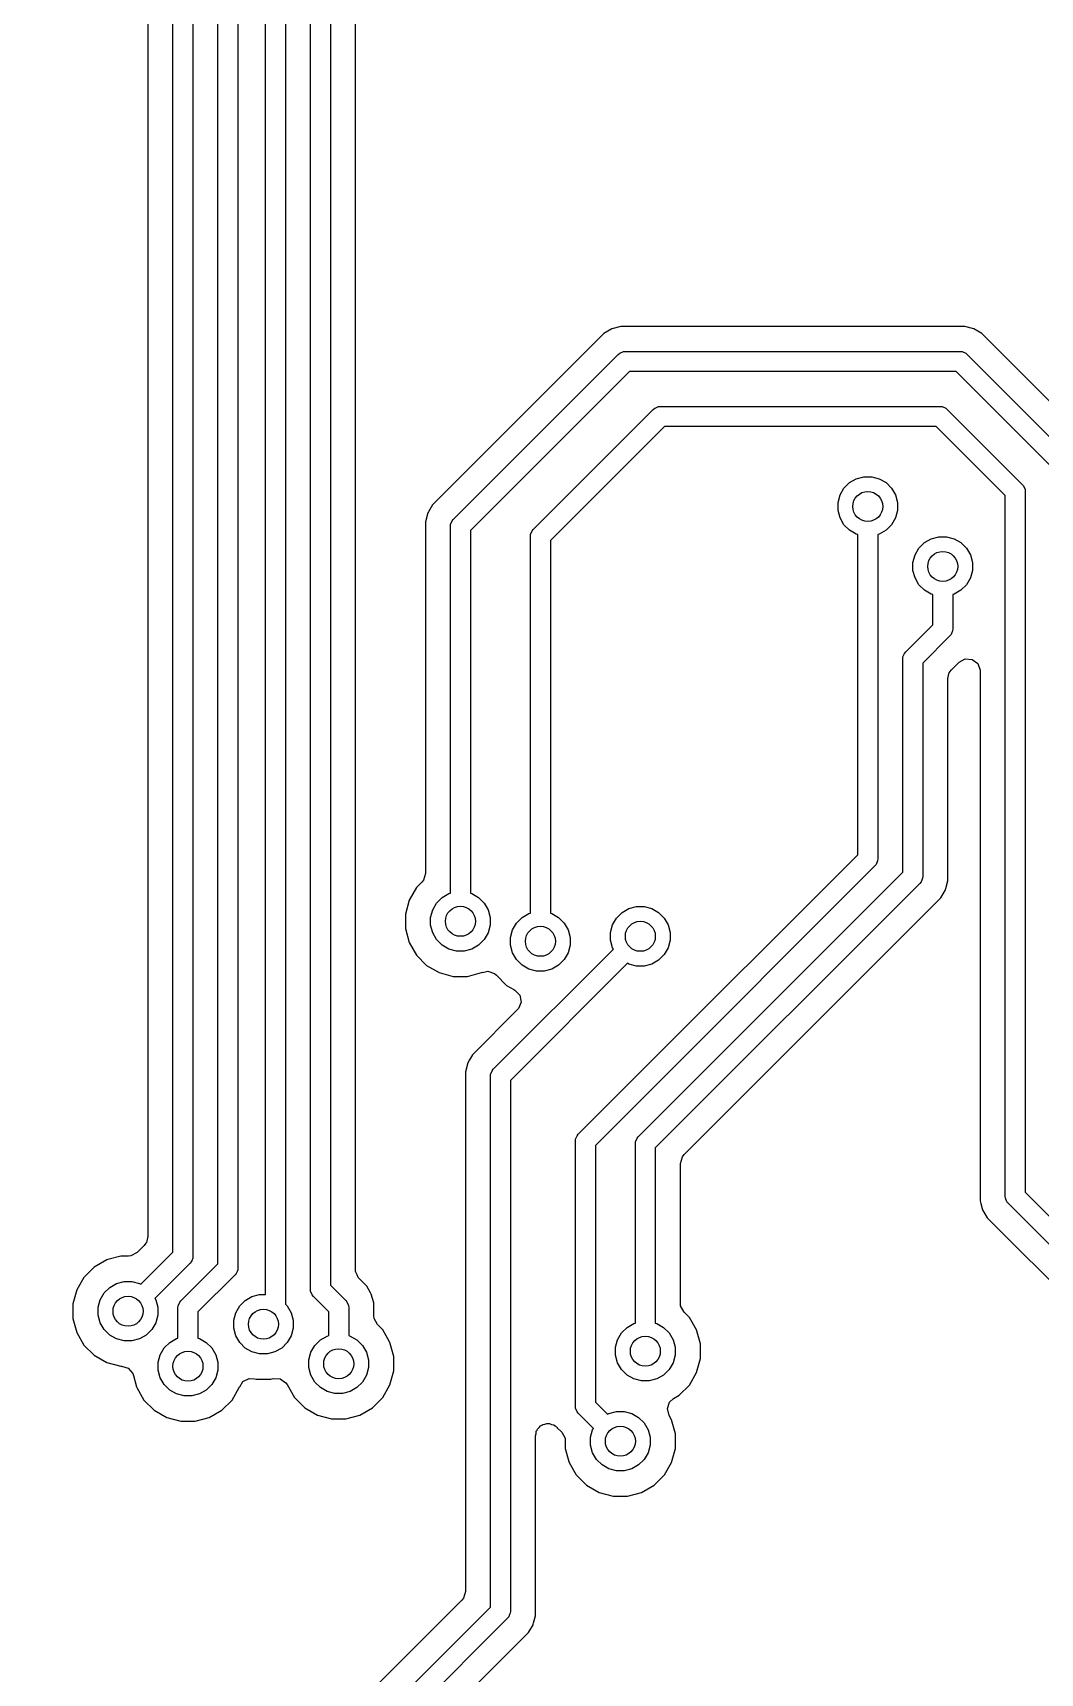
# Model space of a CAD drawing. Extents: x 45 to 205, y -97 to -37.
# Drawn here: x 184.42 to 194.5, y -84.42 to -68.01 of the extents above; entities that cross this region are included whole.
import ezdxf

# ---------------------------------------------------------------- set-up
doc = ezdxf.new("R2010")
doc.units = 0
doc.layers.add('BLACK', color=7, linetype='CONTINUOUS')

msp = doc.modelspace()

# ---------------------------------------------------------------- linework, layer by layer
at = {"layer": 'BLACK', "linetype": 'CONTINUOUS'}
for p, q in [((187.39999, -60.85007), (187.39999, -80.539409)), ((187.65049, -80.384287), (187.65049, -60.803928)), ((187.19999, -80.580831), (187.19999, -60.891491)), ((186.74999, -80.632599), (186.74999, -61.591491)), ((186.94999, -61.55007), (186.94999, -80.729436)), ((186.27499, -80.324334), (186.27499, -62.116491)), ((186.47499, -62.07507), (186.47499, -80.365756)), ((185.82499, -80.208648), (185.82499, -62.416491)), ((186.02499, -62.37507), (186.02499, -80.25007)), ((185.57449, -64.044639), (185.57449, -80.053526)), ((190.13478, -71.019533), (188.419526, -72.734787)), ((190.134785, -71.019529), (190.13478, -71.019533)), ((190.214703, -70.973389), (190.134785, -71.019529)), ((190.214706, -70.973388), (190.214703, -70.973389)), ((190.30385, -70.949502), (190.214706, -70.973388)), ((190.396138, -70.949502), (190.30385, -70.949502)), ((193.746138, -70.949502), (190.396138, -70.949502)), ((193.835282, -70.973388), (193.746138, -70.949502)), ((193.835283, -70.973388), (193.835282, -70.973388)), ((193.835284, -70.973389), (193.835283, -70.973388)), ((193.915202, -71.019529), (193.835284, -70.973389)), ((193.915205, -71.019531), (193.915202, -71.019529)), ((193.915206, -71.019532), (193.915205, -71.019531)), ((194.965206, -72.069533), (193.915206, -71.019532)), ((190.294437, -71.216855), (190.330485, -71.201923)), ((190.330485, -71.201923), (190.349994, -71.200002)), ((190.349994, -71.200002), (193.699994, -71.200002)), ((193.699994, -71.200002), (193.719503, -71.201923)), ((193.719503, -71.201923), (193.755551, -71.216855)), ((189.479283, -72.029291), (190.279283, -71.229291)), ((190.279283, -71.229291), (190.294437, -71.216855)), ((193.755551, -71.216855), (193.770705, -71.229291)), ((193.770705, -71.229291), (194.820705, -72.279291)), ((190.391416, -71.400002), (189.620705, -72.170713)), ((193.658572, -71.400002), (190.391416, -71.400002)), ((194.649994, -72.391424), (193.658572, -71.400002)), ((189.429283, -72.979291), (190.629283, -71.779292)), ((190.629283, -71.779292), (190.644436, -71.766855)), ((190.644436, -71.766855), (190.654994, -71.762481)), ((190.654994, -71.762481), (190.680485, -71.751923)), ((190.680485, -71.751923), (190.699994, -71.750002)), ((190.699994, -71.750002), (193.499994, -71.750002)), ((193.499994, -71.750002), (193.519503, -71.751923)), ((193.519503, -71.751923), (193.555551, -71.766855)), ((193.555551, -71.766855), (193.570705, -71.779291)), ((193.570705, -71.779291), (194.320705, -72.529291)), ((188.629283, -72.879291), (189.479278, -72.029296)), ((189.479278, -72.029296), (189.479283, -72.029291)), ((190.741415, -71.950002), (189.599994, -73.091423)), ((193.458572, -71.950002), (190.741415, -71.950002)), ((194.149994, -72.641424), (193.458572, -71.950002)), ((189.620699, -72.170717), (188.799994, -72.991423)), ((189.620705, -72.170713), (189.620699, -72.170717)), ((192.536984, -72.567442), (192.592362, -72.512064)), ((192.592362, -72.512064), (192.660185, -72.472906)), ((192.660185, -72.472906), (192.735832, -72.452637)), ((192.735832, -72.452637), (192.814148, -72.452637)), ((192.814148, -72.452637), (192.889795, -72.472906)), ((192.889795, -72.472906), (192.957618, -72.512064)), ((192.957618, -72.512064), (193.012996, -72.567442)), ((192.477557, -72.710912), (192.497826, -72.635265)), ((192.497826, -72.635265), (192.536984, -72.567442)), ((193.012996, -72.567442), (193.052154, -72.635265)), ((193.052154, -72.635265), (193.072423, -72.710912)), ((194.149994, -79.650002), (194.149994, -72.641424)), ((194.320705, -72.529291), (194.333141, -72.544444)), ((194.333141, -72.544444), (194.333141, -72.544445)), ((194.333141, -72.544445), (194.348073, -72.580493)), ((194.348073, -72.580493), (194.349994, -72.600002)), ((194.349994, -72.600002), (194.349994, -79.60858)), ((188.37338, -72.814714), (188.349494, -72.903858)), ((188.373381, -72.81471), (188.37338, -72.814714)), ((188.380259, -72.802799), (188.373381, -72.81471)), ((188.419524, -72.73479), (188.380259, -72.802799)), ((188.419526, -72.734787), (188.419524, -72.73479)), ((192.477557, -72.789228), (192.477557, -72.710912)), ((192.497826, -72.864875), (192.477557, -72.789228)), ((193.072423, -72.789228), (193.052154, -72.864875)), ((193.072423, -72.710912), (193.072423, -72.789228)), ((188.349494, -72.903858), (188.349494, -72.90386)), ((188.349494, -72.90386), (188.349494, -76.420616)), ((188.599994, -72.950002), (188.601915, -72.930493)), ((188.599994, -76.618871), (188.599994, -72.950002)), ((188.601915, -72.930493), (188.616847, -72.894445)), ((188.616847, -72.894445), (188.629283, -72.879291)), ((188.799994, -72.991423), (188.799994, -76.618871)), ((189.401915, -73.030493), (189.416847, -72.994445)), ((189.416847, -72.994445), (189.429283, -72.979291)), ((192.536984, -72.932698), (192.497826, -72.864875)), ((192.592362, -72.988076), (192.536984, -72.932698)), ((192.660185, -73.027234), (192.592362, -72.988076)), ((192.957618, -72.988076), (192.889795, -73.027234)), ((193.012996, -72.932698), (192.957618, -72.988076)), ((193.052154, -72.864875), (193.012996, -72.932698)), ((189.399994, -73.050002), (189.401915, -73.030493)), ((189.399994, -76.818871), (189.399994, -73.050002)), ((189.599994, -73.091423), (189.599994, -76.818871)), ((192.67499, -73.0312), (192.660185, -73.027234)), ((192.67499, -76.233648), (192.67499, -73.0312)), ((192.889795, -73.027234), (192.87499, -73.0312)), ((192.87499, -73.0312), (192.87499, -76.27507)), ((193.247826, -73.235265), (193.286984, -73.167442)), ((193.286984, -73.167442), (193.342362, -73.112064)), ((193.342362, -73.112064), (193.410185, -73.072906)), ((193.410185, -73.072906), (193.485832, -73.052637)), ((193.485832, -73.052637), (193.564148, -73.052637)), ((193.564148, -73.052637), (193.639795, -73.072906)), ((193.639795, -73.072906), (193.707618, -73.112064)), ((193.707618, -73.112064), (193.762996, -73.167442)), ((193.762996, -73.167442), (193.802154, -73.235265)), ((193.227557, -73.310912), (193.247826, -73.235265)), ((193.227557, -73.389228), (193.227557, -73.310912)), ((193.802154, -73.235265), (193.822423, -73.310912)), ((193.822423, -73.310912), (193.822423, -73.389228)), ((193.247826, -73.464875), (193.227557, -73.389228)), ((193.286984, -73.532698), (193.247826, -73.464875)), ((193.802154, -73.464875), (193.762996, -73.532698)), ((193.822423, -73.389228), (193.802154, -73.464875)), ((193.342362, -73.588076), (193.286984, -73.532698)), ((193.410185, -73.627234), (193.342362, -73.588076)), ((193.42499, -73.6312), (193.410185, -73.627234)), ((193.42499, -73.933648), (193.42499, -73.6312)), ((193.639795, -73.627234), (193.62499, -73.6312)), ((193.62499, -73.6312), (193.62499, -73.97507)), ((193.707618, -73.588076), (193.639795, -73.627234)), ((193.762996, -73.532698), (193.707618, -73.588076)), ((193.154279, -74.204359), (193.42499, -73.933648)), ((193.623069, -73.994579), (193.612036, -74.021214)), ((193.62499, -73.97507), (193.623069, -73.994579)), ((193.595701, -74.045781), (193.32499, -74.316492)), ((193.608137, -74.030627), (193.595701, -74.045781)), ((193.612036, -74.021214), (193.608137, -74.030627)), ((193.12499, -74.27507), (193.126911, -74.255561)), ((193.12499, -76.408648), (193.12499, -74.27507)), ((193.126911, -74.255561), (193.141843, -74.219513)), ((193.141843, -74.219513), (193.154279, -74.204359)), ((193.32499, -74.316492), (193.32499, -76.45007)), ((193.611809, -74.383933), (193.687813, -74.307929)), ((193.687813, -74.307929), (193.749136, -74.274444)), ((193.749136, -74.274444), (193.818828, -74.279428)), ((193.818828, -74.279428), (193.874761, -74.3213)), ((193.874761, -74.3213), (193.899178, -74.386764)), ((193.57549, -74.471614), (193.584134, -74.442173)), ((193.57549, -76.496214), (193.57549, -74.471614)), ((193.584134, -74.442173), (193.590658, -74.412187)), ((193.590658, -74.412187), (193.594412, -74.407171)), ((193.594412, -74.407171), (193.595175, -74.404575)), ((193.595175, -74.404575), (193.611809, -74.383933)), ((193.899178, -74.386764), (193.899494, -74.39561)), ((193.899494, -74.39561), (193.899494, -79.696148)), ((190.429279, -78.479359), (192.67499, -76.233648)), ((192.873069, -76.294579), (192.858137, -76.330627)), ((192.87499, -76.27507), (192.873069, -76.294579)), ((188.349494, -76.420616), (188.329809, -76.487655)), ((190.479279, -79.054359), (193.12499, -76.408648)), ((192.845701, -76.345781), (190.570701, -78.620781)), ((192.858137, -76.330627), (192.845701, -76.345781)), ((193.32499, -76.45007), (193.323069, -76.469579)), ((188.259482, -76.56199), (188.187011, -76.687513)), ((188.259487, -76.561984), (188.259482, -76.56199)), ((188.313175, -76.508297), (188.259487, -76.561984)), ((188.329809, -76.487655), (188.313175, -76.508297)), ((188.517366, -76.661996), (188.585189, -76.622838)), ((188.585189, -76.622838), (188.599994, -76.618871)), ((188.799994, -76.618871), (188.814799, -76.622838)), ((188.814799, -76.622838), (188.882622, -76.661996)), ((193.2957, -76.520781), (190.64999, -79.166491)), ((193.308137, -76.505628), (193.2957, -76.520781)), ((193.315581, -76.487655), (193.308137, -76.505628)), ((193.323069, -76.469579), (193.315581, -76.487655)), ((193.505459, -76.665282), (193.551602, -76.585361)), ((193.551602, -76.585361), (193.551603, -76.585361)), ((193.551603, -76.585361), (193.551604, -76.585358)), ((193.551604, -76.585358), (193.554859, -76.573209)), ((193.554859, -76.573209), (193.57549, -76.496214)), ((188.18701, -76.687517), (188.149494, -76.827527)), ((188.187011, -76.687513), (188.18701, -76.687517)), ((188.402561, -76.860844), (188.42283, -76.785197)), ((188.42283, -76.785197), (188.461988, -76.717374)), ((188.461988, -76.717374), (188.517366, -76.661996)), ((188.882622, -76.661996), (188.938, -76.717374)), ((188.938, -76.717374), (188.977158, -76.785197)), ((188.977158, -76.785197), (188.997427, -76.860844)), ((190.317362, -76.812064), (190.385185, -76.772906)), ((190.385185, -76.772906), (190.460832, -76.752637)), ((190.460832, -76.752637), (190.539148, -76.752637)), ((190.539148, -76.752637), (190.614795, -76.772906)), ((190.614795, -76.772906), (190.682618, -76.812064)), ((192.215853, -77.954888), (193.505459, -76.665282)), ((188.149494, -76.827527), (188.149494, -76.972477)), ((188.402561, -76.93916), (188.402561, -76.860844)), ((188.42283, -77.014807), (188.402561, -76.93916)), ((188.997427, -76.93916), (188.977158, -77.014807)), ((188.997427, -76.860844), (188.997427, -76.93916)), ((189.22283, -76.985197), (189.261988, -76.917374)), ((189.261988, -76.917374), (189.317366, -76.861996)), ((189.317366, -76.861996), (189.385189, -76.822838)), ((189.385189, -76.822838), (189.399994, -76.818871)), ((189.599994, -76.818871), (189.614799, -76.822838)), ((189.614799, -76.822838), (189.682622, -76.861996)), ((189.682622, -76.861996), (189.738, -76.917374)), ((189.738, -76.917374), (189.777158, -76.985197)), ((190.202557, -77.010912), (190.222826, -76.935265)), ((190.222826, -76.935265), (190.261984, -76.867442)), ((190.261984, -76.867442), (190.317362, -76.812064)), ((190.682618, -76.812064), (190.737996, -76.867442)), ((190.737996, -76.867442), (190.777154, -76.935265)), ((190.777154, -76.935265), (190.797423, -77.010912)), ((188.149494, -76.972477), (188.18701, -77.112487)), ((188.18701, -77.112487), (188.187011, -77.11249)), ((188.187011, -77.11249), (188.259482, -77.238013)), ((188.461988, -77.08263), (188.42283, -77.014807)), ((188.517366, -77.138008), (188.461988, -77.08263)), ((188.938, -77.08263), (188.882622, -77.138008)), ((188.977158, -77.014807), (188.938, -77.08263)), ((189.202561, -77.060844), (189.22283, -76.985197)), ((189.202561, -77.13916), (189.202561, -77.060844)), ((189.777158, -76.985197), (189.797427, -77.060844)), ((189.797427, -77.060844), (189.797427, -77.13916)), ((190.202557, -77.089228), (190.202557, -77.010912)), ((190.222826, -77.164875), (190.202557, -77.089228)), ((190.797423, -77.089228), (190.777154, -77.164875)), ((190.797423, -77.010912), (190.797423, -77.089228)), ((188.259482, -77.238013), (188.259484, -77.238015)), ((188.259484, -77.238015), (188.259485, -77.238017)), ((188.259485, -77.238017), (188.361979, -77.340511)), ((188.585189, -77.177166), (188.517366, -77.138008)), ((188.660836, -77.197435), (188.585189, -77.177166)), ((188.739152, -77.197435), (188.660836, -77.197435)), ((188.814799, -77.177166), (188.739152, -77.197435)), ((188.882622, -77.138008), (188.814799, -77.177166)), ((189.029279, -78.379359), (190.230489, -77.178148)), ((189.22283, -77.214807), (189.202561, -77.13916)), ((189.261988, -77.28263), (189.22283, -77.214807)), ((189.777158, -77.214807), (189.738, -77.28263)), ((189.797427, -77.13916), (189.777158, -77.214807)), ((190.230489, -77.178148), (190.222826, -77.164875)), ((190.737996, -77.232698), (190.682618, -77.288076)), ((190.777154, -77.164875), (190.737996, -77.232698)), ((188.361979, -77.340511), (188.36198, -77.340512)), ((188.36198, -77.340512), (188.361982, -77.340513)), ((188.361982, -77.340513), (188.487505, -77.412984)), ((188.487505, -77.412984), (188.487506, -77.412984)), ((188.487506, -77.412984), (188.487509, -77.412986)), ((188.487509, -77.412986), (188.627519, -77.450502)), ((188.772469, -77.450502), (188.912479, -77.412986)), ((188.912479, -77.412986), (188.912481, -77.412984)), ((188.912481, -77.412984), (188.912483, -77.412984)), ((188.912483, -77.412984), (188.919993, -77.409874)), ((188.919993, -77.409874), (188.921119, -77.412594)), ((188.921119, -77.412594), (188.975263, -77.399439)), ((188.975263, -77.399439), (189.041298, -77.422268)), ((189.041298, -77.422268), (189.057088, -77.43562)), ((189.057088, -77.43562), (189.059485, -77.438017)), ((189.059485, -77.438017), (189.161979, -77.540511)), ((190.371911, -77.31957), (189.19999, -78.491492)), ((189.317366, -77.338008), (189.261988, -77.28263)), ((189.385189, -77.377166), (189.317366, -77.338008)), ((189.460836, -77.397435), (189.385189, -77.377166)), ((189.539152, -77.397435), (189.460836, -77.397435)), ((189.614799, -77.377166), (189.539152, -77.397435)), ((189.682622, -77.338008), (189.614799, -77.377166)), ((189.738, -77.28263), (189.682622, -77.338008)), ((190.385185, -77.327234), (190.371911, -77.31957)), ((190.460832, -77.347503), (190.385185, -77.327234)), ((190.539148, -77.347503), (190.460832, -77.347503)), ((190.614795, -77.327234), (190.539148, -77.347503)), ((190.682618, -77.288076), (190.614795, -77.327234)), ((188.627519, -77.450502), (188.627522, -77.450502)), ((188.627522, -77.450502), (188.772466, -77.450502)), ((188.772466, -77.450502), (188.772469, -77.450502)), ((189.161979, -77.540511), (189.233455, -77.581778)), ((189.233455, -77.581778), (189.245117, -77.588511)), ((189.245117, -77.588511), (189.293332, -77.639079)), ((189.280586, -77.77255), (189.270797, -77.783579)), ((189.306554, -77.707686), (189.280586, -77.77255)), ((189.293332, -77.639079), (189.306554, -77.707686)), ((189.270797, -77.783579), (188.819521, -78.234856)), ((190.936809, -79.233932), (192.215853, -77.954888)), ((188.819517, -78.234861), (188.789945, -78.286083)), ((188.819521, -78.234856), (188.819517, -78.234861)), ((188.773376, -78.31478), (188.74949, -78.403926)), ((188.74949, -78.403926), (188.74949, -83.603462)), ((188.789945, -78.286084), (188.773376, -78.31478)), ((188.789945, -78.286083), (188.789945, -78.286084)), ((189.001911, -78.430561), (189.016843, -78.394513)), ((189.016843, -78.394513), (189.029279, -78.379359)), ((188.99999, -78.45007), (189.001911, -78.430561)), ((188.99999, -83.758584), (188.99999, -78.45007)), ((189.19999, -78.491492), (189.19999, -83.800006)), ((189.879279, -79.029359), (190.429274, -78.479364)), ((190.429274, -78.479364), (190.429279, -78.479359)), ((190.570695, -78.620785), (190.04999, -79.141491)), ((190.570701, -78.620781), (190.570695, -78.620785)), ((189.84999, -79.10007), (189.851911, -79.080561)), ((189.851911, -79.080561), (189.866843, -79.044513)), ((189.866843, -79.044513), (189.879279, -79.029359)), ((190.451911, -79.105561), (190.466843, -79.069513)), ((190.466843, -79.069513), (190.479279, -79.054359)), ((189.84999, -80.75007), (189.84999, -79.10007)), ((190.04999, -79.141491), (190.04999, -80.75007)), ((190.44999, -79.12507), (190.451911, -79.105561)), ((190.44999, -80.918939), (190.44999, -79.12507)), ((190.64999, -79.166491), (190.64999, -80.918939)), ((190.920175, -79.254574), (190.936809, -79.233932)), ((190.90049, -79.321613), (190.920175, -79.254574)), ((190.90049, -80.720684), (190.90049, -79.321613)), ((193.899494, -79.696148), (193.906746, -79.723214)), ((193.906746, -79.723214), (193.906764, -79.723277)), ((193.906764, -79.723277), (193.92338, -79.785291)), ((194.151915, -79.669511), (194.149994, -79.650002)), ((194.166847, -79.705559), (194.151915, -79.669511)), ((194.179283, -79.720713), (194.166847, -79.705559)), ((196.229283, -81.770713), (194.179283, -79.720713)), ((194.349994, -79.60858), (196.341416, -81.600002)), ((193.92338, -79.785291), (193.923381, -79.785292)), ((193.923381, -79.785292), (193.969521, -79.86521)), ((193.969521, -79.86521), (193.969523, -79.865213)), ((193.969523, -79.865213), (193.969524, -79.865214)), ((193.969524, -79.865214), (195.847611, -81.743301)), ((185.57449, -80.053526), (185.565845, -80.082966)), ((185.466127, -80.213251), (185.404804, -80.246736)), ((185.538171, -80.141207), (185.466127, -80.213251)), ((185.503068, -80.530569), (185.82499, -80.208648)), ((185.554805, -80.120565), (185.538171, -80.141207)), ((185.555567, -80.117968), (185.554805, -80.120565)), ((185.559322, -80.112953), (185.555567, -80.117968)), ((185.565845, -80.082966), (185.559322, -80.112953)), ((185.036972, -80.359563), (184.934483, -80.462052)), ((185.036978, -80.359558), (185.036972, -80.359563)), ((185.162501, -80.287087), (185.036978, -80.359558)), ((185.173983, -80.28401), (185.162501, -80.287087)), ((185.302515, -80.24957), (185.173983, -80.28401)), ((185.378446, -80.24957), (185.302515, -80.24957)), ((185.404804, -80.246736), (185.378446, -80.24957)), ((185.9957, -80.320781), (185.64449, -80.671991)), ((185.904279, -80.695045), (186.27499, -80.324334)), ((186.008137, -80.305628), (185.9957, -80.320781)), ((186.01252, -80.295046), (186.008137, -80.305628)), ((186.023069, -80.269579), (186.01252, -80.295046)), ((186.02499, -80.25007), (186.023069, -80.269579)), ((186.473069, -80.385265), (186.46604, -80.402234)), ((186.47499, -80.365756), (186.473069, -80.385265)), ((187.651583, -80.394459), (187.65049, -80.384287)), ((187.651132, -80.396889), (187.651583, -80.394459)), ((187.6521, -80.399261), (187.651132, -80.396889)), ((187.653324, -80.410645), (187.6521, -80.399261)), ((184.934478, -80.462058), (184.862007, -80.587581)), ((184.934483, -80.462052), (184.934478, -80.462058)), ((185.136984, -80.617442), (185.192362, -80.562064)), ((185.192362, -80.562064), (185.260185, -80.522906)), ((185.260185, -80.522906), (185.335832, -80.502637)), ((185.335832, -80.502637), (185.414148, -80.502637)), ((185.414148, -80.502637), (185.489795, -80.522906)), ((185.489795, -80.522906), (185.503068, -80.530569)), ((186.4457, -80.436467), (186.07499, -80.807177)), ((186.458137, -80.421314), (186.4457, -80.436467)), ((186.46604, -80.402234), (186.458137, -80.421314)), ((187.39999, -80.539409), (187.553133, -80.692552)), ((187.666857, -80.43543), (187.653324, -80.410645)), ((187.677528, -80.461581), (187.666857, -80.43543)), ((187.681874, -80.467033), (187.677528, -80.461581)), ((187.762892, -80.548051), (187.681874, -80.467033)), ((187.801419, -80.614782), (187.762892, -80.548051)), ((184.862006, -80.587585), (184.82449, -80.727595)), ((184.862007, -80.587581), (184.862006, -80.587585)), ((185.077557, -80.760912), (185.097826, -80.685265)), ((185.097826, -80.685265), (185.136984, -80.617442)), ((185.64449, -80.671991), (185.652154, -80.685265)), ((185.652154, -80.685265), (185.672423, -80.760912)), ((185.876911, -80.746247), (185.891843, -80.710199)), ((185.891843, -80.710199), (185.904279, -80.695045)), ((186.491946, -80.747404), (186.547324, -80.692026)), ((186.547324, -80.692026), (186.615147, -80.652868)), ((186.615147, -80.652868), (186.690794, -80.632599)), ((186.690794, -80.632599), (186.74999, -80.632599)), ((187.201911, -80.60034), (187.19999, -80.580831)), ((187.216843, -80.636388), (187.201911, -80.60034)), ((187.229279, -80.651542), (187.216843, -80.636388)), ((187.382422, -80.804685), (187.229279, -80.651542)), ((187.553133, -80.692552), (187.565569, -80.707706)), ((187.565569, -80.707706), (187.580501, -80.743754)), ((187.809036, -80.627975), (187.801419, -80.614782)), ((187.832922, -80.717119), (187.809036, -80.627975)), ((187.832922, -80.717121), (187.832922, -80.717119)), ((187.832922, -80.845985), (187.832922, -80.717121)), ((190.903324, -80.747042), (190.90049, -80.720684)), ((184.82449, -80.727595), (184.82449, -80.872545)), ((184.82449, -80.872545), (184.862006, -81.012555)), ((185.077557, -80.839228), (185.077557, -80.760912)), ((185.097826, -80.914875), (185.077557, -80.839228)), ((185.672423, -80.839228), (185.652154, -80.914875)), ((185.672423, -80.760912), (185.672423, -80.839228)), ((185.87499, -80.765756), (185.876911, -80.746247)), ((185.87499, -81.068939), (185.87499, -80.765756)), ((186.07499, -80.807177), (186.07499, -81.068939)), ((186.432519, -80.890874), (186.452788, -80.815227)), ((186.432519, -80.96919), (186.432519, -80.890874)), ((186.452788, -80.815227), (186.491946, -80.747404)), ((186.94999, -80.729436), (186.967958, -80.747404)), ((186.967958, -80.747404), (187.007116, -80.815227)), ((187.007116, -80.815227), (187.027385, -80.890874)), ((187.027385, -80.890874), (187.027385, -80.96919)), ((187.382422, -81.04424), (187.382422, -80.804685)), ((187.580501, -80.743754), (187.582422, -80.763263)), ((187.582422, -80.763263), (187.582422, -81.04424)), ((187.835756, -80.872343), (187.832922, -80.845985)), ((187.869241, -80.933666), (187.835756, -80.872343)), ((189.84999, -81.75007), (189.84999, -80.75007)), ((190.04999, -80.75007), (190.04999, -81.708648)), ((190.936809, -80.808365), (190.903324, -80.747042)), ((190.990496, -80.862052), (190.936809, -80.808365)), ((190.990501, -80.862058), (190.990496, -80.862052)), ((191.062412, -80.986612), (190.990501, -80.862058)), ((184.862006, -81.012555), (184.862007, -81.012558)), ((184.862007, -81.012558), (184.934478, -81.138081)), ((185.136984, -80.982698), (185.097826, -80.914875)), ((185.192362, -81.038076), (185.136984, -80.982698)), ((185.260185, -81.077234), (185.192362, -81.038076)), ((185.557618, -81.038076), (185.489795, -81.077234)), ((185.612996, -80.982698), (185.557618, -81.038076)), ((185.652154, -80.914875), (185.612996, -80.982698)), ((186.452788, -81.044837), (186.432519, -80.96919)), ((186.491946, -81.11266), (186.452788, -81.044837)), ((187.007116, -81.044837), (186.967958, -81.11266)), ((187.027385, -80.96919), (187.007116, -81.044837)), ((187.299794, -81.087365), (187.367617, -81.048207)), ((187.367617, -81.048207), (187.382422, -81.04424)), ((187.582422, -81.04424), (187.597227, -81.048207)), ((187.597227, -81.048207), (187.66505, -81.087365)), ((187.922928, -80.987353), (187.869241, -80.933666)), ((187.922933, -80.987359), (187.922928, -80.987353)), ((187.992184, -81.107306), (187.922933, -80.987359)), ((190.272826, -81.085265), (190.311984, -81.017442)), ((190.311984, -81.017442), (190.367362, -80.962064)), ((190.367362, -80.962064), (190.435185, -80.922906)), ((190.435185, -80.922906), (190.44999, -80.918939)), ((190.64999, -80.918939), (190.664795, -80.922906)), ((190.664795, -80.922906), (190.732618, -80.962064)), ((190.732618, -80.962064), (190.787996, -81.017442)), ((190.787996, -81.017442), (190.827154, -81.085265)), ((191.062974, -80.987585), (191.062412, -80.986612)), ((191.10049, -81.127595), (191.062974, -80.987585)), ((184.934478, -81.138081), (184.93448, -81.138083)), ((184.93448, -81.138083), (184.934481, -81.138085)), ((184.934481, -81.138085), (185.036975, -81.240579)), ((185.335832, -81.097503), (185.260185, -81.077234)), ((185.414148, -81.097503), (185.335832, -81.097503)), ((185.489795, -81.077234), (185.414148, -81.097503)), ((185.697826, -81.235265), (185.736984, -81.167442)), ((185.736984, -81.167442), (185.792362, -81.112064)), ((185.792362, -81.112064), (185.860185, -81.072906)), ((185.860185, -81.072906), (185.87499, -81.068939)), ((186.07499, -81.068939), (186.089795, -81.072906)), ((186.089795, -81.072906), (186.157618, -81.112064)), ((186.157618, -81.112064), (186.212996, -81.167442)), ((186.212996, -81.167442), (186.252154, -81.235265)), ((186.547324, -81.168038), (186.491946, -81.11266)), ((186.615147, -81.207196), (186.547324, -81.168038)), ((186.690794, -81.227465), (186.615147, -81.207196)), ((186.844757, -81.207196), (186.76911, -81.227465)), ((186.91258, -81.168038), (186.844757, -81.207196)), ((186.967958, -81.11266), (186.91258, -81.168038)), ((187.184989, -81.286213), (187.205258, -81.210566)), ((187.205258, -81.210566), (187.244416, -81.142743)), ((187.244416, -81.142743), (187.299794, -81.087365)), ((187.66505, -81.087365), (187.720428, -81.142743)), ((187.720428, -81.142743), (187.759586, -81.210566)), ((187.759586, -81.210566), (187.779855, -81.286213)), ((187.995406, -81.112886), (187.992184, -81.107306)), ((188.032922, -81.252896), (187.995406, -81.112886)), ((190.252557, -81.160912), (190.272826, -81.085265)), ((190.252557, -81.239228), (190.252557, -81.160912)), ((190.827154, -81.085265), (190.847423, -81.160912)), ((190.847423, -81.160912), (190.847423, -81.239228)), ((191.10049, -81.272545), (191.10049, -81.127595)), ((185.036975, -81.240579), (185.036976, -81.24058)), ((185.036976, -81.24058), (185.036978, -81.240581)), ((185.036978, -81.240581), (185.162501, -81.313052)), ((185.162501, -81.313052), (185.162502, -81.313052)), ((185.162502, -81.313052), (185.162505, -81.313054)), ((185.162505, -81.313054), (185.302515, -81.35057)), ((185.302515, -81.35057), (185.310056, -81.35057)), ((185.310056, -81.35057), (185.377095, -81.370255)), ((185.377095, -81.370255), (185.42285, -81.423059)), ((185.677557, -81.310912), (185.697826, -81.235265)), ((185.677557, -81.389228), (185.677557, -81.310912)), ((186.252154, -81.235265), (186.272423, -81.310912)), ((186.272423, -81.310912), (186.272423, -81.389228)), ((186.76911, -81.227465), (186.690794, -81.227465)), ((187.184989, -81.364529), (187.184989, -81.286213)), ((187.205258, -81.440176), (187.184989, -81.364529)), ((187.779855, -81.364529), (187.759586, -81.440176)), ((187.779855, -81.286213), (187.779855, -81.364529)), ((188.032922, -81.397846), (188.032922, -81.252896)), ((190.272826, -81.314875), (190.252557, -81.239228)), ((190.311984, -81.382698), (190.272826, -81.314875)), ((190.367362, -81.438076), (190.311984, -81.382698)), ((190.787996, -81.382698), (190.732618, -81.438076)), ((190.827154, -81.314875), (190.787996, -81.382698)), ((190.847423, -81.239228), (190.827154, -81.314875)), ((191.062974, -81.412555), (191.10049, -81.272545)), ((185.42285, -81.423059), (185.429829, -81.442471)), ((185.429829, -81.442471), (185.460151, -81.555631)), ((185.697826, -81.464875), (185.677557, -81.389228)), ((185.736984, -81.532698), (185.697826, -81.464875)), ((185.792362, -81.588076), (185.736984, -81.532698)), ((186.212996, -81.532698), (186.157618, -81.588076)), ((186.252154, -81.464875), (186.212996, -81.532698)), ((186.272423, -81.389228), (186.252154, -81.464875)), ((186.492492, -81.555631), (186.524098, -81.50377)), ((186.524098, -81.50377), (186.586943, -81.473236)), ((186.586943, -81.473236), (186.639607, -81.475743)), ((186.639607, -81.475743), (186.657477, -81.480532)), ((186.657477, -81.480532), (186.657479, -81.480532)), ((186.657479, -81.480532), (186.802424, -81.480532)), ((186.802424, -81.480532), (186.802427, -81.480532)), ((186.802427, -81.480532), (186.826494, -81.474083)), ((186.826494, -81.474083), (186.89634, -81.475744)), ((186.89634, -81.475744), (186.954204, -81.514905)), ((186.954204, -81.514905), (186.965974, -81.531857)), ((186.965974, -81.531857), (187.04191, -81.663382)), ((187.244416, -81.507999), (187.205258, -81.440176)), ((187.299794, -81.563377), (187.244416, -81.507999)), ((187.720428, -81.507999), (187.66505, -81.563377)), ((187.759586, -81.440176), (187.720428, -81.507999)), ((187.922931, -81.663386), (187.995406, -81.537856)), ((187.995406, -81.537856), (188.032922, -81.397846)), ((190.435185, -81.477234), (190.367362, -81.438076)), ((190.510832, -81.497503), (190.435185, -81.477234)), ((190.589148, -81.497503), (190.510832, -81.497503)), ((190.664795, -81.477234), (190.589148, -81.497503)), ((190.732618, -81.438076), (190.664795, -81.477234)), ((190.888005, -81.640579), (190.990499, -81.538085)), ((190.990499, -81.538085), (191.062974, -81.412555)), ((185.460151, -81.555631), (185.462007, -81.562558)), ((185.462007, -81.562558), (185.534478, -81.688081)), ((185.534478, -81.688081), (185.53448, -81.688083)), ((185.53448, -81.688083), (185.534481, -81.688085)), ((185.534481, -81.688085), (185.636975, -81.790579)), ((185.860185, -81.627234), (185.792362, -81.588076)), ((185.935832, -81.647503), (185.860185, -81.627234)), ((186.014148, -81.647503), (185.935832, -81.647503)), ((186.089795, -81.627234), (186.014148, -81.647503)), ((186.157618, -81.588076), (186.089795, -81.627234)), ((186.313005, -81.790579), (186.415499, -81.688085)), ((186.415499, -81.688085), (186.487974, -81.562555)), ((186.487974, -81.562555), (186.487976, -81.562546)), ((186.487976, -81.562546), (186.491083, -81.555048)), ((186.491083, -81.555048), (186.492492, -81.555631)), ((187.04191, -81.663382), (187.041912, -81.663384)), ((187.041912, -81.663384), (187.041913, -81.663386)), ((187.041913, -81.663386), (187.144407, -81.76588)), ((187.367617, -81.602535), (187.299794, -81.563377)), ((187.443264, -81.622804), (187.367617, -81.602535)), ((187.52158, -81.622804), (187.443264, -81.622804)), ((187.597227, -81.602535), (187.52158, -81.622804)), ((187.66505, -81.563377), (187.597227, -81.602535)), ((187.820437, -81.76588), (187.922931, -81.663386)), ((190.04999, -81.708648), (190.171911, -81.830569)), ((190.770302, -81.774306), (190.793155, -81.708279)), ((190.793155, -81.708279), (190.832158, -81.672822)), ((190.832158, -81.672822), (190.888005, -81.640579)), ((185.636975, -81.790579), (185.636976, -81.79058)), ((185.636976, -81.79058), (185.636978, -81.790581)), ((185.636978, -81.790581), (185.762501, -81.863052)), ((185.762501, -81.863052), (185.762502, -81.863052)), ((185.762502, -81.863052), (185.762505, -81.863054)), ((185.762505, -81.863054), (185.902515, -81.90057)), ((186.047465, -81.90057), (186.187475, -81.863054)), ((186.187475, -81.863054), (186.313005, -81.790579)), ((187.144407, -81.76588), (187.144408, -81.765881)), ((187.144408, -81.765881), (187.14441, -81.765882)), ((187.14441, -81.765882), (187.269933, -81.838353)), ((187.269933, -81.838353), (187.269934, -81.838353)), ((187.269934, -81.838353), (187.269937, -81.838355)), ((187.269937, -81.838355), (187.409947, -81.875871)), ((187.409947, -81.875871), (187.40995, -81.875871)), ((187.40995, -81.875871), (187.554894, -81.875871)), ((187.554894, -81.875871), (187.554897, -81.875871)), ((187.554897, -81.875871), (187.694907, -81.838355)), ((187.694907, -81.838355), (187.820437, -81.76588)), ((189.851911, -81.769579), (189.84999, -81.75007)), ((189.866843, -81.805627), (189.851911, -81.769579)), ((189.879279, -81.820781), (189.866843, -81.805627)), ((190.030489, -81.971991), (189.879279, -81.820781)), ((190.171911, -81.830569), (190.185185, -81.822906)), ((190.185185, -81.822906), (190.260832, -81.802637)), ((190.260832, -81.802637), (190.339148, -81.802637)), ((190.339148, -81.802637), (190.414795, -81.822906)), ((190.414795, -81.822906), (190.482618, -81.862064)), ((190.482618, -81.862064), (190.537996, -81.917442)), ((190.786775, -81.842206), (190.770302, -81.774306)), ((190.812972, -81.887581), (190.786775, -81.842206)), ((185.902515, -81.90057), (185.902518, -81.90057)), ((185.902518, -81.90057), (186.047462, -81.90057)), ((186.047462, -81.90057), (186.047465, -81.90057)), ((189.45049, -82.045128), (189.456808, -82.023608)), ((189.456808, -82.023608), (189.458515, -82.001244)), ((189.458515, -82.001244), (189.466462, -81.990731)), ((189.466462, -81.990731), (189.470175, -81.978089)), ((189.470175, -81.978089), (189.487123, -81.963402)), ((189.487123, -81.963402), (189.500651, -81.94551)), ((189.500651, -81.94551), (189.51302, -81.940962)), ((189.51302, -81.940962), (189.522979, -81.932334)), ((189.522979, -81.932334), (189.545177, -81.929142)), ((189.545177, -81.929142), (189.566231, -81.921403)), ((189.566231, -81.921403), (189.579094, -81.924265)), ((189.579094, -81.924265), (189.592137, -81.92239)), ((189.592137, -81.92239), (189.612539, -81.931707)), ((189.612539, -81.931707), (189.634432, -81.936579)), ((189.634432, -81.936579), (189.647133, -81.947505)), ((189.647133, -81.947505), (189.655693, -81.951415)), ((189.655693, -81.951415), (189.662586, -81.957864)), ((189.662586, -81.957864), (189.668941, -81.96428)), ((189.668941, -81.96428), (189.66952, -81.965282)), ((189.66952, -81.965282), (189.713376, -82.009138)), ((189.713376, -82.009138), (189.713586, -82.00935)), ((189.713586, -82.00935), (189.730065, -82.039872)), ((189.730065, -82.039872), (189.746656, -82.070256)), ((190.002557, -82.060912), (190.022826, -81.985265)), ((190.022826, -81.985265), (190.030489, -81.971991)), ((190.537996, -81.917442), (190.577154, -81.985265)), ((190.577154, -81.985265), (190.597423, -82.060912)), ((190.812974, -81.887585), (190.812972, -81.887581)), ((190.85049, -82.027595), (190.812974, -81.887585)), ((190.85049, -82.172545), (190.85049, -82.027595)), ((189.45049, -83.84615), (189.45049, -82.045128)), ((189.746656, -82.070256), (189.746702, -82.070687)), ((189.746702, -82.070687), (189.74678, -82.070831)), ((189.74678, -82.070831), (189.746754, -82.071169)), ((189.746754, -82.071169), (189.74949, -82.096614)), ((189.74949, -82.096614), (189.74949, -82.172545)), ((189.74949, -82.172545), (189.784571, -82.303468)), ((190.002557, -82.139228), (190.002557, -82.060912)), ((190.022826, -82.214875), (190.002557, -82.139228)), ((190.597423, -82.139228), (190.577154, -82.214875)), ((190.597423, -82.060912), (190.597423, -82.139228)), ((190.812974, -82.312555), (190.85049, -82.172545)), ((189.784571, -82.303468), (189.787007, -82.312558)), ((189.787007, -82.312558), (189.859478, -82.438081)), ((190.061984, -82.282698), (190.022826, -82.214875)), ((190.117362, -82.338076), (190.061984, -82.282698)), ((190.185185, -82.377234), (190.117362, -82.338076)), ((190.482618, -82.338076), (190.414795, -82.377234)), ((190.537996, -82.282698), (190.482618, -82.338076)), ((190.577154, -82.214875), (190.537996, -82.282698)), ((190.740499, -82.438085), (190.812974, -82.312555)), ((189.859478, -82.438081), (189.85948, -82.438083)), ((189.85948, -82.438083), (189.859481, -82.438085)), ((189.859481, -82.438085), (189.961975, -82.540579)), ((190.260832, -82.397503), (190.185185, -82.377234)), ((190.339148, -82.397503), (190.260832, -82.397503)), ((190.414795, -82.377234), (190.339148, -82.397503)), ((190.638005, -82.540579), (190.740499, -82.438085)), ((189.961975, -82.540579), (189.961976, -82.54058)), ((189.961976, -82.54058), (189.961978, -82.540581)), ((189.961978, -82.540581), (190.087501, -82.613052)), ((190.087501, -82.613052), (190.087502, -82.613052)), ((190.087502, -82.613052), (190.087505, -82.613054)), ((190.087505, -82.613054), (190.227515, -82.65057)), ((190.227515, -82.65057), (190.227518, -82.65057)), ((190.227518, -82.65057), (190.372462, -82.65057)), ((190.372462, -82.65057), (190.372465, -82.65057)), ((190.372465, -82.65057), (190.512475, -82.613054)), ((190.512475, -82.613054), (190.638005, -82.540579)), ((188.729805, -83.670501), (188.713171, -83.691143)), ((188.74949, -83.603462), (188.729805, -83.670501)), ((188.713171, -83.691143), (179.691131, -92.713183)), ((179.728072, -93.030501), (188.99999, -83.758584)), ((189.192636, -83.83263), (189.183137, -83.855564)), ((189.198069, -83.819515), (189.192636, -83.83263)), ((189.19999, -83.800006), (189.198069, -83.819515)), ((189.170701, -83.870717), (179.869494, -93.171923)), ((189.183137, -83.855564), (189.170701, -83.870717)), ((189.38046, -84.015218), (189.426604, -83.935294)), ((189.426604, -83.935294), (189.427896, -83.930471)), ((189.427896, -83.930471), (189.427897, -83.93047)), ((189.427897, -83.93047), (189.431837, -83.915761)), ((189.431837, -83.915761), (189.45049, -83.84615)), ((188.840407, -84.555271), (189.38046, -84.015218))]:
    msp.add_line(p, q, dxfattribs=at)
at = {"layer": 'BLACK'}
for centre in [(192.77499, -72.75007), (193.52499, -73.35007), (188.699994, -76.900002), (189.499994, -77.100002), (190.49999, -77.05007), (185.37499, -80.80007), (186.729952, -80.930032), (190.54999, -81.20007), (185.97499, -81.35007), (187.482422, -81.325371), (190.29999, -82.10007)]:
    msp.add_circle(centre, 0.15, dxfattribs=at)

doc.saveas('drawing.dxf')
